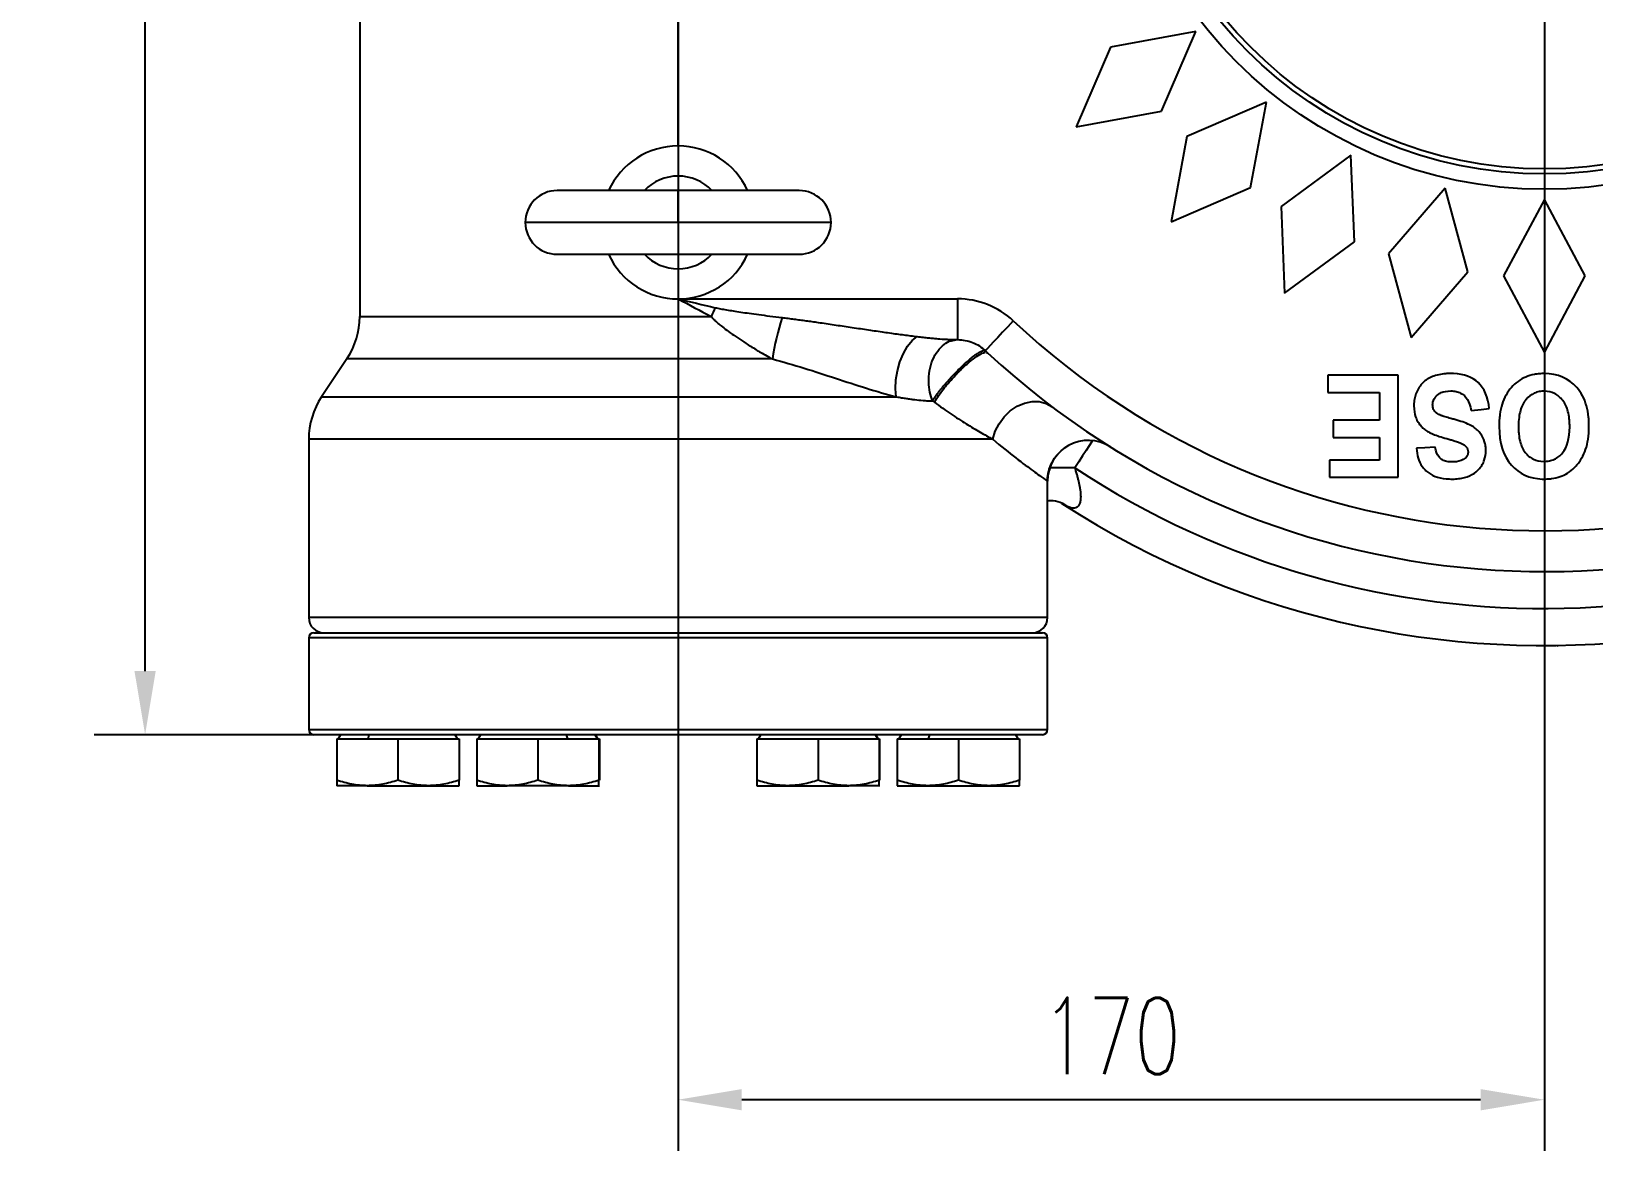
# Model space of a CAD drawing. Header units: millimetres. Extents: x 2055 to 5101, y 917 to 3070.
# Drawn here: x 4060.2 to 4366.9, y 1904.5 to 2124.1 of the extents above; entities that cross this region are included whole.
import ezdxf

# ---------------------------------------------------------------- set-up
doc = ezdxf.new("R2010")
doc.units = ezdxf.units.MM
doc.linetypes.add('CENTER2', pattern=[28.575, 19.05, -3.175, 3.175, -3.175])
doc.linetypes.add('点画线', pattern=[18, 12, -2, 2, -2])
doc.layers.add('中心线层', color=1, linetype='点画线', lineweight=18)
doc.styles.get("Standard").update_dxf_attribs({"font": 'arial.ttf'})
doc.styles.add('TH_GBDIM', font='simplex.shx', dxfattribs={"width": 0.707, "bigfont": 'hzfs.shx'})
doc.dimstyles.new('ISO-25$0', dxfattribs={"dimtxt": 2.5, "dimasz": 2.5, "dimexe": 1.25, "dimexo": 0.625, "dimtad": 1, "dimtxsty": 'Standard', "dimcen": 2.5, "dimdle": 5, "dimadec": 0, "dimazin": 0, "dimtfac": 1, "dimtmove": 0, "dimatfit": 3, "dimfxl": 0, "dimarcsym": 0})

# ---------------------------------------------------------------- blocks, each defined once
blk = doc.blocks.new('*U51')
at = {"layer": '中心线层', "color": 0, "linetype": 'CENTER2', "transparency": 16777216}
blk.add_line((-178.5, 0), (-35, 0), dxfattribs=at)
blk = doc.blocks.new('*U52')
at = {"layer": '中心线层', "color": 0, "linetype": 'CENTER2', "transparency": 16777216}
blk.add_line((0, 497.5), (0, -12.5), dxfattribs=at)
blk = doc.blocks.new('*D75')
at = {"color": 1, "linetype": 'Continuous', "transparency": 16777216}
for p, q in [((4187.19, 2176.09), (4187.18, 1904.48)), ((4357.2, 2176.08), (4357.19, 1904.48)), ((4344.69, 1914.48), (4199.68, 1914.48))]:
    blk.add_line(p, q, dxfattribs=at)
at = {"color": 1, "linetype": 'ByBlock', "transparency": 16777216}
for points in [[(4199.68, 1916.57), (4199.68, 1912.4), (4187.18, 1914.48)], [(4344.69, 1916.56), (4344.69, 1912.39), (4357.19, 1914.48)]]:
    blk.add_solid(points, dxfattribs=at)
at = {"layer": 'Defpoints', "color": 0, "linetype": 'ByBlock', "transparency": 16777216}
for p in [(4187.19, 2178.59), (4357.2, 2178.58), (4187.18, 1914.48)]:
    blk.add_point(p, dxfattribs=at)
at = {"color": 1, "linetype": 'ByBlock', "lineweight": 5, "transparency": 16777216, "insert": (4272.18, 1926.98), "char_height": 15, "attachment_point": 5, "rotation": 359.9976, "style": 'TH_GBDIM'}
blk.add_mtext('170', dxfattribs=at)
blk = doc.blocks.new('*D64')
at = {"color": 1, "linetype": 'Continuous', "transparency": 16777216}
for p, q in [((4184.7, 2421.08), (4072.59, 2421.08)), ((4082.59, 1998.58), (4082.59, 2408.58)), ((4184.68, 1986.08), (4072.59, 1986.08))]:
    blk.add_line(p, q, dxfattribs=at)
at = {"color": 1, "linetype": 'ByBlock', "transparency": 16777216}
for points in [[(4080.5, 2408.58), (4084.67, 2408.58), (4082.59, 2421.08)], [(4080.5, 1998.58), (4084.67, 1998.58), (4082.59, 1986.08)]]:
    blk.add_solid(points, dxfattribs=at)
at = {"layer": 'Defpoints', "color": 0, "linetype": 'ByBlock', "transparency": 16777216}
for p in [(4082.59, 2421.08), (4187.2, 2421.08), (4187.18, 1986.08)]:
    blk.add_point(p, dxfattribs=at)
at = {"color": 1, "linetype": 'ByBlock', "lineweight": 5, "transparency": 16777216, "insert": (4070.09, 2203.58), "char_height": 15, "attachment_point": 5, "rotation": 90, "style": 'TH_GBDIM'}
blk.add_mtext('435', dxfattribs=at)

msp = doc.modelspace()

# ---------------------------------------------------------------- linework, layer by layer
at = {"color": 7, "linetype": 'Continuous', "lineweight": 25}
for p, q in [((4124.697, 2289.041), (4124.697, 2068.124)), ((4288.787, 2124.027), (4272.072, 2120.929)), ((4282.048, 2108.42), (4288.787, 2124.027)), ((4272.072, 2120.929), (4265.332, 2105.322)), ((4302.642, 2110.172), (4287.035, 2103.433)), ((4299.544, 2093.457), (4302.642, 2110.172)), ((4265.332, 2105.322), (4282.048, 2108.42)), ((4287.035, 2103.433), (4283.937, 2086.717)), ((4319.232, 2099.748), (4305.516, 2089.704)), ((4319.932, 2082.762), (4319.232, 2099.748)), ((4187.197, 2092.828), (4163.447, 2092.828)), ((4210.947, 2092.828), (4187.197, 2092.828)), ((4283.937, 2086.717), (4299.544, 2093.457)), ((4337.727, 2093.276), (4326.589, 2080.433)), ((4342.188, 2076.872), (4337.727, 2093.276)), ((4305.516, 2089.704), (4306.216, 2072.719)), ((4357.197, 2091.083), (4349.197, 2076.083)), ((4365.197, 2076.083), (4357.197, 2091.083)), ((4306.216, 2072.719), (4319.932, 2082.762)), ((4163.447, 2080.328), (4187.197, 2080.328)), ((4187.197, 2080.328), (4210.947, 2080.328)), ((4326.589, 2080.433), (4331.051, 2064.028)), ((4331.051, 2064.028), (4342.188, 2076.872)), ((4349.197, 2076.083), (4357.197, 2061.083)), ((4357.197, 2061.083), (4365.197, 2076.083)), ((4242.031, 2071.583), (4242.031, 2063.583)), ((4240.826, 2063.38), (4241.182, 2063.601)), ((4240.842, 2063.38), (4242.031, 2063.583)), ((4247.715, 2061.059), (4247.936, 2061.018)), ((4122.178, 2059.804), (4117.217, 2052.361)), ((4328.521, 2056.583), (4314.697, 2056.583)), ((4314.697, 2056.583), (4314.697, 2053.211)), ((4328.521, 2036.583), (4328.521, 2056.583)), ((4314.697, 2053.211), (4324.847, 2053.211)), ((4324.847, 2053.211), (4324.847, 2047.767)), ((4315.725, 2047.767), (4315.725, 2044.4)), ((4324.847, 2047.767), (4315.725, 2047.767)), ((4114.697, 2044.041), (4114.697, 2009.083)), ((4315.725, 2044.4), (4324.847, 2044.4)), ((4324.847, 2044.4), (4324.847, 2039.964)), ((4315.041, 2039.964), (4315.041, 2036.583)), ((4324.847, 2039.964), (4315.041, 2039.964)), ((4315.041, 2036.583), (4328.521, 2036.583)), ((4259.697, 2009.083), (4259.697, 2035.817)), ((4115.697, 2006.083), (4125.276, 2006.083)), ((4125.276, 2006.083), (4258.697, 2006.083)), ((4114.697, 2005.083), (4114.697, 1987.083)), ((4259.697, 1987.083), (4259.697, 2005.083)), ((4359.716, 2003.601), (4359.926, 2003.544)), ((4359.926, 2003.544), (4359.987, 2003.605)), ((4125.276, 1986.083), (4115.697, 1986.083)), ((4120.197, 1985.283), (4120.197, 1977.154)), ((4120.197, 1985.283), (4132.197, 1985.283)), ((4120.952, 1986.083), (4120.49, 1985.283)), ((4258.697, 1986.083), (4125.276, 1986.083)), ((4126.344, 1985.283), (4126.575, 1986.083)), ((4132.197, 1985.283), (4132.197, 1977.154)), ((4132.197, 1985.283), (4144.197, 1985.283)), ((4143.904, 1985.283), (4143.442, 1986.083)), ((4144.197, 1985.283), (4144.197, 1977.154)), ((4147.664, 1985.283), (4147.664, 1977.154)), ((4147.664, 1985.283), (4159.664, 1985.283)), ((4148.419, 1986.083), (4147.957, 1985.283)), ((4159.664, 1985.283), (4159.664, 1977.154)), ((4159.664, 1985.283), (4171.664, 1985.283)), ((4165.517, 1985.283), (4165.286, 1986.083)), ((4171.371, 1985.283), (4170.909, 1986.083)), ((4171.438, 1985.283), (4170.976, 1986.083)), ((4171.664, 1985.283), (4171.731, 1985.283)), ((4171.664, 1985.283), (4171.664, 1977.154)), ((4171.731, 1985.283), (4171.731, 1977.154)), ((4202.664, 1985.283), (4202.664, 1977.154)), ((4202.664, 1985.283), (4214.664, 1985.283)), ((4202.957, 1985.283), (4203.419, 1986.083)), ((4214.664, 1985.283), (4214.664, 1977.154)), ((4214.664, 1985.283), (4226.664, 1985.283)), ((4226.371, 1985.283), (4225.909, 1986.083)), ((4226.438, 1985.283), (4225.976, 1986.083)), ((4226.664, 1985.283), (4226.731, 1985.283)), ((4226.664, 1985.283), (4226.664, 1977.154)), ((4226.731, 1985.283), (4226.731, 1977.154)), ((4230.197, 1985.283), (4230.197, 1977.154)), ((4230.197, 1985.283), (4242.197, 1985.283)), ((4230.952, 1986.083), (4230.49, 1985.283)), ((4236.344, 1985.283), (4236.575, 1986.083)), ((4242.197, 1985.283), (4242.197, 1977.154)), ((4242.197, 1985.283), (4254.197, 1985.283)), ((4253.904, 1985.283), (4253.442, 1986.083)), ((4254.197, 1985.283), (4254.197, 1977.154)), ((4126.197, 1976.083), (4120.197, 1976.083)), ((4126.197, 1976.083), (4138.197, 1976.083)), ((4138.197, 1976.083), (4144.197, 1976.083)), ((4147.664, 1976.083), (4153.664, 1976.083)), ((4165.664, 1976.083), (4153.664, 1976.083)), ((4165.664, 1976.083), (4171.664, 1976.083)), ((4171.664, 1976.083), (4171.731, 1976.083)), ((4202.664, 1976.083), (4208.664, 1976.083)), ((4208.664, 1976.083), (4220.664, 1976.083)), ((4226.664, 1976.083), (4220.664, 1976.083)), ((4226.664, 1976.083), (4226.731, 1976.083)), ((4230.197, 1976.083), (4236.197, 1976.083)), ((4236.197, 1976.083), (4248.197, 1976.083)), ((4248.197, 1976.083), (4254.197, 1976.083))]:
    msp.add_line(p, q, dxfattribs=at)
at = {"color": 8, "linetype": 'Continuous', "lineweight": 25}
for p, q in [((4187.197, 2101.578), (4187.197, 2166.728)), ((4187.197, 2086.578), (4187.197, 2092.828)), ((4187.197, 2086.578), (4157.197, 2086.578)), ((4187.197, 2086.578), (4187.197, 2080.328)), ((4217.197, 2086.578), (4187.197, 2086.578)), ((4187.555, 2071.583), (4242.031, 2071.583)), ((4124.697, 2068.124), (4193.663, 2068.124)), ((4205.687, 2059.804), (4122.178, 2059.804)), ((4117.217, 2052.361), (4230.013, 2052.361)), ((4248.941, 2044.041), (4114.697, 2044.041)), ((4259.697, 2009.083), (4114.697, 2009.083)), ((4124.41, 2005.083), (4114.697, 2005.083)), ((4259.697, 2005.083), (4124.41, 2005.083)), ((4114.697, 1987.083), (4124.41, 1987.083)), ((4124.41, 1987.083), (4259.697, 1987.083))]:
    msp.add_line(p, q, dxfattribs=at)
at = {"color": 7, "linetype": 'Continuous', "lineweight": 25, "flags": 128}
for points in [[(4252.967, 2067.262), (4251.905, 2066.128), (4250.884, 2065.037), (4249.942, 2064.031), (4249.115, 2063.148), (4248.435, 2062.421), (4247.927, 2061.879), (4247.611, 2061.542), (4247.499, 2061.422)], [(4230.013, 2052.361), (4229.87, 2053.946), (4229.947, 2055.679), (4230.241, 2057.472), (4230.736, 2059.229), (4231.407, 2060.858), (4232.218, 2062.276), (4233.127, 2063.406), (4234.086, 2064.191)], [(4248.941, 2044.041), (4249.414, 2045.598), (4250.169, 2047.087), (4251.171, 2048.441), (4252.376, 2049.599), (4253.731, 2050.511), (4255.176, 2051.137), (4256.646, 2051.448), (4258.076, 2051.43), (4259.404, 2051.086), (4260.57, 2050.429)], [(4342.814, 2049.691), (4344.813, 2049.906), (4346.385, 2050.074)], [(4335.793, 2042.477), (4333.738, 2042.376), (4332.124, 2042.298)]]:
    msp.add_lwpolyline(points, dxfattribs=at)
at = {"color": 8, "linetype": 'Continuous', "lineweight": 25, "flags": 128}
msp.add_lwpolyline([(4268.542, 2043.772), (4268.351, 2043.483), (4267.863, 2042.741), (4267.265, 2041.831), (4266.576, 2040.784), (4265.821, 2039.635), (4265.025, 2038.424)], dxfattribs=at)
at = {"color": 7, "linetype": 'Continuous', "lineweight": 25}
for radius in [85.5, 82.5, 81.5]:
    msp.add_circle((4357.197, 2178.583), radius, dxfattribs=at)
for centre, radius, start, end in [((4187.197, 2086.578), 15, 24.62432, 155.37568), ((4187.197, 2086.578), 9.1, 43.37837, 136.62163), ((4163.447, 2086.578), 6.25, 90, 180), ((4210.947, 2086.578), 6.25, 0, 90), ((4163.447, 2086.578), 6.25, 180, 270), ((4210.947, 2086.578), 6.25, 270, 0), ((4187.197, 2086.578), 15, 204.62432, 335.37568), ((4187.197, 2086.578), 9.1, 223.37837, 316.62163), ((4242.031, 2055.583), 16, 46.88391, 90), ((4109.697, 2068.124), 15, 326.30993, 0), ((4270.052, 2032.627), 84.234, 153.77231, 155.07629), ((4264.311, 2050.393), 59.375, 162.8387, 170.88002), ((4357.197, 2178.583), 152.5, 226.88391, 305.98893), ((4357.197, 2178.583), 175, 237.2369, 319.34054), ((4357.197, 2178.583), 160.5, 227.09662, 305.98893), ((4129.697, 2044.041), 15, 146.30993, 180), ((4267.697, 2035.817), 8, 57.91632, 180), ((4357.197, 2178.583), 167.75, 236.66976, 305.98893), ((4117.697, 2009.083), 3, 180, 270), ((4256.697, 2009.083), 3, 270, 0), ((4115.697, 2005.083), 1, 90, 180), ((4258.697, 2005.083), 1, 0, 90), ((4115.697, 1987.083), 1, 180, 270), ((4258.697, 1987.083), 1, 270, 0)]:
    msp.add_arc(centre, radius, start, end, dxfattribs=at)
at = {"color": 8, "linetype": 'Continuous', "lineweight": 25}
msp.add_arc((4262.541, 1954.445), 84.016, 88.30559, 91.64488, dxfattribs=at)
at = {"color": 7, "linetype": 'Continuous', "lineweight": 25}
for points in [[(4187.197, 2071.583), (4189.613, 2071.007), (4192.044, 2070.428), (4194.49, 2069.853)], [(4187.197, 2071.583), (4189.339, 2070.432), (4191.494, 2069.273), (4193.663, 2068.124)], [(4346.385, 2050.074), (4346.143, 2052.315), (4345.408, 2054.014), (4344.176, 2055.186)], [(4237.129, 2051.568), (4237.25, 2051.476), (4237.372, 2051.385), (4237.494, 2051.294)]]:
    msp.add_open_spline(points, degree=3, dxfattribs=at)
for points, knots in [([(4193.663, 2068.124), (4193.741, 2068.039), (4193.893, 2067.871), (4194.126, 2067.632), (4194.355, 2067.408), (4194.661, 2067.122), (4195.077, 2066.757), (4195.787, 2066.168), (4196.81, 2065.38), (4198.163, 2064.411), (4199.725, 2063.358), (4201.188, 2062.424), (4202.441, 2061.659), (4203.502, 2061.032), (4204.558, 2060.424), (4205.322, 2060.004), (4205.687, 2059.804)], [0, 0, 0, 0, 0.0236935, 0.0464219, 0.0682371, 0.0892166, 0.132124, 0.1814253, 0.2776547, 0.3959343, 0.521421, 0.6625159, 0.7505904, 0.8215824, 0.9146034, 1, 1, 1, 1]), ([(4194.49, 2069.853), (4194.822, 2069.775), (4195.169, 2069.705), (4195.706, 2069.603), (4195.889, 2069.569), (4196.273, 2069.501), (4196.473, 2069.467), (4197.506, 2069.292), (4198.434, 2069.148), (4200.538, 2068.838), (4201.714, 2068.673), (4204.398, 2068.312), (4205.904, 2068.117), (4207.58, 2067.912)], [0, 0, 0, 0, 0.125, 0.125, 0.1875, 0.1875, 0.25, 0.25, 0.5, 0.5, 0.75, 0.75, 1, 1, 1, 1]), ([(4207.58, 2067.912), (4207.97, 2067.864), (4208.75, 2067.767), (4209.923, 2067.616), (4211.099, 2067.461), (4212.28, 2067.301), (4213.464, 2067.136), (4215.317, 2066.874), (4217.824, 2066.509), (4220.994, 2066.036), (4224.121, 2065.568), (4226.688, 2065.188), (4228.668, 2064.904), (4230.093, 2064.705), (4231.469, 2064.519), (4232.796, 2064.347), (4233.661, 2064.242), (4234.086, 2064.191)], [0, 0, 0, 0, 0.0435117, 0.0872091, 0.1310937, 0.1751671, 0.2194308, 0.2638864, 0.3831091, 0.5012921, 0.6214442, 0.7369071, 0.7929804, 0.8473192, 0.8999304, 0.9508213, 1, 1, 1, 1]), ([(4234.086, 2064.191), (4234.498, 2064.142), (4234.889, 2064.097), (4235.626, 2064.015), (4235.974, 2063.978), (4236.636, 2063.91), (4236.95, 2063.879), (4237.556, 2063.822), (4237.848, 2063.796), (4238.728, 2063.724), (4239.327, 2063.68), (4240.29, 2063.629), (4240.621, 2063.614), (4241.308, 2063.592), (4241.664, 2063.584), (4242.031, 2063.583)], [0, 0, 0, 0, 0.125, 0.125, 0.25, 0.25, 0.375, 0.375, 0.5, 0.5, 0.75, 0.75, 0.875, 0.875, 1, 1, 1, 1]), ([(4237.129, 2051.568), (4237.161, 2051.621), (4237.225, 2051.726), (4237.33, 2051.891), (4237.442, 2052.062), (4237.561, 2052.239), (4237.687, 2052.422), (4237.82, 2052.612), (4237.96, 2052.807), (4238.108, 2053.008), (4238.263, 2053.215), (4238.425, 2053.428), (4238.594, 2053.646), (4238.77, 2053.869), (4238.953, 2054.098), (4239.143, 2054.331), (4239.34, 2054.569), (4239.717, 2055.016), (4240.319, 2055.705), (4241.124, 2056.581), (4241.995, 2057.478), (4242.939, 2058.403), (4243.805, 2059.197), (4244.613, 2059.882), (4245.277, 2060.41), (4245.945, 2060.883), (4246.501, 2061.221), (4246.871, 2061.39), (4247.094, 2061.46), (4247.227, 2061.486), (4247.338, 2061.488), (4247.431, 2061.469), (4247.476, 2061.438), (4247.499, 2061.422)], [0, 0, 0, 0, 0.0146048, 0.0293183, 0.044147, 0.0590972, 0.0741751, 0.0893865, 0.1047373, 0.1202327, 0.1358778, 0.1516775, 0.1676362, 0.1837581, 0.2000468, 0.216506, 0.2331385, 0.249947, 0.3096015, 0.375023, 0.4303693, 0.50006, 0.5810406, 0.6250745, 0.6916646, 0.7501354, 0.8149597, 0.8751212, 0.9004503, 0.9255862, 0.9505446, 0.9753428, 1, 1, 1, 1]), ([(4242.031, 2063.583), (4243.035, 2063.583), (4244.038, 2063.392), (4245.904, 2062.654), (4246.767, 2062.108), (4247.499, 2061.422)], [0, 0, 0, 0, 0.5, 0.5, 1, 1, 1, 1]), ([(4247.499, 2061.422), (4247.6, 2061.328), (4247.745, 2061.193), (4247.89, 2061.057), (4247.935, 2061.016)], [0, 0, 0, 0, 0.6942537, 1, 1, 1, 1]), ([(4205.687, 2059.804), (4209.872, 2058.68), (4214.011, 2057.339), (4220.121, 2055.348), (4222.141, 2054.688), (4226.128, 2053.442), (4228.097, 2052.855), (4230.013, 2052.361)], [0, 0, 0, 0, 0.5, 0.5, 0.75, 0.75, 1, 1, 1, 1]), ([(4344.176, 2055.186), (4343.037, 2056.264), (4341.347, 2056.88), (4339.137, 2056.934), (4338.873, 2056.936), (4338.74, 2056.935), (4338.349, 2056.928), (4337.588, 2056.894), (4336.43, 2056.732), (4335.623, 2056.493), (4334.875, 2056.198), (4334.531, 2056.023), (4333.578, 2055.409), (4333.053, 2054.882), (4332.531, 2054.082), (4332.433, 2053.914), (4332.254, 2053.575), (4332.01, 2053.061), (4331.725, 2052.174), (4331.627, 2051.432), (4331.602, 2050.864), (4331.602, 2050.671), (4331.612, 2050.297), (4331.667, 2049.385), (4331.86, 2048.591), (4332.225, 2047.747), (4332.37, 2047.485), (4332.693, 2046.994), (4333.051, 2046.536), (4333.583, 2046.047), (4333.94, 2045.791), (4334.187, 2045.629), (4334.312, 2045.554), (4334.988, 2045.18), (4336.053, 2044.736), (4337.502, 2044.31), (4338.159, 2044.135), (4338.295, 2044.1), (4338.56, 2044.03), (4338.946, 2043.926), (4340.238, 2043.547), (4341.033, 2043.21), (4341.527, 2042.883), (4341.61, 2042.819), (4341.749, 2042.689), (4341.937, 2042.488), (4342.15, 2042.116), (4342.213, 2041.78), (4342.22, 2041.513), (4342.217, 2041.424), (4342.198, 2041.254), (4342.122, 2040.847), (4341.902, 2040.519), (4341.633, 2040.307)], [0, 0, 0, 0, 0.125, 0.1328125, 0.1328125, 0.140625, 0.140625, 0.15625, 0.1875, 0.21875, 0.21875, 0.25, 0.25, 0.3125, 0.3125, 0.328125, 0.328125, 0.34375, 0.375, 0.40625, 0.40625, 0.421875, 0.421875, 0.4375, 0.5, 0.5, 0.53125, 0.53125, 0.5625, 0.59375, 0.609375, 0.609375, 0.625, 0.625, 0.6875, 0.71875, 0.71875, 0.7265625, 0.7265625, 0.734375, 0.75, 0.8125, 0.8125, 0.828125, 0.828125, 0.84375, 0.875, 0.90625, 0.90625, 0.921875, 0.921875, 0.9375, 1, 1, 1, 1]), ([(4363.556, 2054.203), (4361.974, 2056), (4359.848, 2056.91), (4356.838, 2056.927), (4356.508, 2056.914), (4355.869, 2056.86), (4354.936, 2056.736), (4352.939, 2056.143), (4351.531, 2055.116), (4349.92, 2053.288), (4349.316, 2052.194), (4348.715, 2050.288), (4348.49, 2049.268), (4348.379, 2048.148), (4348.33, 2047.379), (4348.318, 2046.982), (4348.324, 2043.334), (4349.129, 2040.808), (4350.732, 2038.982)], [0, 0, 0, 0, 0.25, 0.25, 0.28125, 0.28125, 0.3125, 0.375, 0.5, 0.5, 0.625, 0.625, 0.6875, 0.71875, 0.71875, 0.75, 0.75, 1, 1, 1, 1]), ([(4230.013, 2052.361), (4230.379, 2052.298), (4230.726, 2052.239), (4231.382, 2052.132), (4231.692, 2052.083), (4232.281, 2051.995), (4232.561, 2051.955), (4233.102, 2051.881), (4233.363, 2051.847), (4234.15, 2051.752), (4234.686, 2051.696), (4235.553, 2051.628), (4235.851, 2051.609), (4236.472, 2051.58), (4236.795, 2051.57), (4237.129, 2051.568)], [0, 0, 0, 0, 0.125, 0.125, 0.25, 0.25, 0.375, 0.375, 0.5, 0.5, 0.75, 0.75, 0.875, 0.875, 1, 1, 1, 1]), ([(4332.124, 2042.298), (4332.17, 2040.891), (4332.627, 2039.404), (4333.584, 2038.253), (4334.008, 2037.82), (4334.239, 2037.619), (4334.997, 2037.08), (4336.173, 2036.523), (4337.68, 2036.289), (4338.725, 2036.243), (4338.941, 2036.239), (4339.376, 2036.241), (4340.014, 2036.261), (4340.607, 2036.333), (4341.734, 2036.544), (4342.406, 2036.779), (4343.575, 2037.419), (4344.196, 2037.921), (4344.673, 2038.553), (4344.852, 2038.816), (4344.936, 2038.954), (4345.169, 2039.372), (4345.559, 2040.227), (4345.719, 2041.137), (4345.727, 2042.085), (4345.707, 2042.396), (4345.622, 2042.993), (4345.429, 2043.861), (4344.901, 2044.903), (4344.302, 2045.598), (4343.857, 2046.041), (4343.592, 2046.253), (4342.645, 2046.86), (4341.619, 2047.318), (4340.298, 2047.716), (4339.884, 2047.831), (4339.744, 2047.869), (4339.479, 2047.943), (4338.837, 2048.121), (4337.888, 2048.392), (4337.27, 2048.589), (4337.042, 2048.672), (4336.96, 2048.703), (4336.922, 2048.718), (4336.809, 2048.765), (4336.445, 2048.923), (4336.036, 2049.166), (4335.791, 2049.399), (4335.65, 2049.561), (4335.592, 2049.644), (4335.435, 2049.909), (4335.323, 2050.2), (4335.281, 2050.528), (4335.269, 2050.756), (4335.271, 2050.874), (4335.319, 2051.443), (4335.52, 2051.964), (4335.906, 2052.427), (4336.075, 2052.608), (4336.167, 2052.697), (4336.464, 2052.946), (4337.146, 2053.36), (4338.087, 2053.527), (4339.203, 2053.529), (4339.551, 2053.494), (4340.194, 2053.356), (4340.491, 2053.252), (4341.303, 2052.839), (4341.744, 2052.435), (4342.426, 2051.299), (4342.668, 2050.572), (4342.814, 2049.691)], [0, 0, 0, 0, 0.0625, 0.078125, 0.078125, 0.09375, 0.09375, 0.125, 0.15625, 0.15625, 0.1640625, 0.1640625, 0.171875, 0.1875, 0.1875, 0.21875, 0.21875, 0.25, 0.2578125, 0.2578125, 0.265625, 0.265625, 0.28125, 0.3125, 0.3125, 0.328125, 0.328125, 0.34375, 0.375, 0.390625, 0.390625, 0.40625, 0.40625, 0.4375, 0.4453125, 0.4453125, 0.4492188, 0.4492188, 0.453125, 0.46875, 0.484375, 0.4882813, 0.4882813, 0.4921875, 0.4921875, 0.5, 0.53125, 0.546875, 0.546875, 0.5625, 0.5625, 0.59375, 0.609375, 0.609375, 0.625, 0.625, 0.6875, 0.703125, 0.703125, 0.71875, 0.71875, 0.75, 0.8125, 0.8125, 0.84375, 0.84375, 0.875, 0.875, 0.9375, 0.9375, 1, 1, 1, 1]), ([(4350.732, 2038.982), (4352.259, 2037.243), (4354.275, 2036.33), (4357.089, 2036.236), (4357.411, 2036.238), (4358.029, 2036.268), (4358.932, 2036.351), (4359.763, 2036.544), (4360.809, 2036.896), (4361.298, 2037.112), (4362.235, 2037.696), (4362.681, 2038.059), (4363.317, 2038.706), (4363.525, 2038.941), (4363.914, 2039.424), (4364.096, 2039.674), (4364.603, 2040.452), (4364.89, 2041.005), (4365.594, 2042.773), (4365.898, 2044.366), (4365.947, 2046.264), (4365.951, 2046.693), (4365.95, 2046.911), (4365.936, 2047.551), (4365.862, 2048.792), (4365.378, 2051.418), (4364.427, 2053.211), (4363.556, 2054.203)], [0, 0, 0, 0, 0.25, 0.25, 0.28125, 0.28125, 0.3125, 0.375, 0.375, 0.4375, 0.4375, 0.5, 0.5, 0.53125, 0.53125, 0.5625, 0.5625, 0.625, 0.625, 0.75, 0.765625, 0.765625, 0.78125, 0.78125, 0.8125, 0.875, 1, 1, 1, 1]), ([(4360.78, 2041.407), (4360.314, 2040.832), (4359.772, 2040.401), (4359.155, 2040.116), (4358.847, 2039.973), (4358.52, 2039.866), (4358.175, 2039.796), (4357.83, 2039.725), (4357.464, 2039.691), (4357.085, 2039.693), (4356.325, 2039.698), (4355.642, 2039.845), (4355.034, 2040.136), (4354.73, 2040.282), (4354.445, 2040.463), (4354.178, 2040.681), (4353.912, 2040.898), (4353.664, 2041.151), (4353.437, 2041.441), (4352.983, 2042.021), (4352.645, 2042.75), (4352.425, 2043.628), (4352.315, 2044.067), (4352.234, 2044.544), (4352.182, 2045.058), (4352.156, 2045.315), (4352.137, 2045.581), (4352.126, 2045.857), (4352.12, 2045.995), (4352.117, 2046.135), (4352.115, 2046.278), (4352.113, 2046.42), (4352.112, 2046.567), (4352.114, 2046.71), (4352.127, 2047.854), (4352.258, 2048.852), (4352.505, 2049.705), (4352.629, 2050.132), (4352.781, 2050.522), (4352.963, 2050.875), (4353.145, 2051.229), (4353.358, 2051.546), (4353.595, 2051.827), (4354.07, 2052.389), (4354.608, 2052.806), (4355.212, 2053.08), (4355.514, 2053.217), (4355.832, 2053.318), (4356.167, 2053.383), (4356.334, 2053.415), (4356.505, 2053.439), (4356.681, 2053.454), (4356.856, 2053.468), (4357.038, 2053.474), (4357.218, 2053.471), (4357.941, 2053.458), (4358.599, 2053.301), (4359.195, 2052.998), (4359.492, 2052.847), (4359.774, 2052.66), (4360.04, 2052.436), (4360.306, 2052.213), (4360.558, 2051.952), (4360.791, 2051.656), (4361.257, 2051.064), (4361.604, 2050.335), (4361.833, 2049.469), (4361.948, 2049.036), (4362.033, 2048.568), (4362.088, 2048.066), (4362.116, 2047.815), (4362.136, 2047.556), (4362.149, 2047.288), (4362.155, 2047.153), (4362.16, 2047.017), (4362.162, 2046.879), (4362.165, 2046.74), (4362.166, 2046.598), (4362.165, 2046.458), (4362.15, 2044.212), (4361.69, 2042.53), (4360.78, 2041.407)], [0, 0, 0, 0, 1, 1, 1, 2, 2, 2, 3, 3, 3, 4, 4, 4, 5, 5, 5, 6, 6, 6, 7, 7, 7, 8, 8, 8, 9, 9, 9, 10, 10, 10, 11, 11, 11, 12, 12, 12, 13, 13, 13, 14, 14, 14, 15, 15, 15, 16, 16, 16, 17, 17, 17, 18, 18, 18, 19, 19, 19, 20, 20, 20, 21, 21, 21, 22, 22, 22, 23, 23, 23, 24, 24, 24, 25, 25, 25, 26, 26, 26, 27, 27, 27, 27]), ([(4237.494, 2051.294), (4238.578, 2050.488), (4239.659, 2049.729), (4241.742, 2048.327), (4242.748, 2047.682), (4244.672, 2046.488), (4245.59, 2045.94), (4247.334, 2044.929), (4248.161, 2044.467), (4248.941, 2044.041)], [0, 0, 0, 0, 0.25, 0.25, 0.5, 0.5, 0.75, 0.75, 1, 1, 1, 1]), ([(4248.941, 2044.041), (4250.604, 2042.648), (4252.124, 2041.436), (4254.789, 2039.371), (4255.935, 2038.517), (4257.792, 2037.16), (4258.504, 2036.655), (4259.456, 2035.984), (4259.697, 2035.817), (4259.697, 2035.817)], [0, 0, 0, 0, 0.25, 0.25, 0.5, 0.5, 0.75, 0.75, 1, 1, 1, 1]), ([(4341.633, 2040.307), (4341.192, 2039.954), (4340.481, 2039.674), (4339.576, 2039.598), (4339.199, 2039.583), (4338.999, 2039.584), (4338.443, 2039.611), (4337.775, 2039.712), (4337.255, 2039.942), (4336.922, 2040.163), (4336.821, 2040.244), (4336.632, 2040.426), (4336.192, 2040.932), (4335.913, 2041.697), (4335.793, 2042.477)], [0, 0, 0, 0, 0.25, 0.3125, 0.3125, 0.375, 0.375, 0.5, 0.625, 0.625, 0.6875, 0.6875, 0.75, 1, 1, 1, 1]), ([(4259.654, 2035.764), (4259.686, 2036.296), (4259.754, 2037.407), (4260.321, 2039.102), (4261.286, 2040.777), (4262.269, 2041.666), (4262.771, 2042.121)], [0, 0, 0, 0, 0.22322153, 0.46634888, 0.726934, 1, 1, 1, 1]), ([(4265.025, 2038.424), (4265.067, 2038.293), (4265.15, 2038.034), (4265.268, 2037.649), (4265.379, 2037.273), (4265.482, 2036.906), (4265.579, 2036.549), (4265.668, 2036.201), (4265.751, 2035.863), (4265.826, 2035.535), (4265.895, 2035.216), (4265.956, 2034.908), (4266.01, 2034.61), (4266.058, 2034.323), (4266.14, 2033.76), (4266.212, 2032.972), (4266.179, 2032.056), (4266.011, 2031.347), (4265.708, 2030.852), (4265.279, 2030.568), (4264.832, 2030.506), (4264.428, 2030.549), (4264.097, 2030.628), (4263.737, 2030.754), (4263.348, 2030.928), (4262.93, 2031.149), (4262.642, 2031.33), (4262.493, 2031.422)], [0, 0, 0, 0, 0.02852138, 0.05636292, 0.08352849, 0.11002251, 0.13585004, 0.16101683, 0.18552937, 0.209395, 0.232622, 0.25521964, 0.27719834, 0.29856973, 0.31934681, 0.40393854, 0.48030925, 0.55073109, 0.61604953, 0.68244915, 0.75292073, 0.78856386, 0.82618474, 0.86598366, 0.9081292, 0.95276226, 1, 1, 1, 1]), ([(4259.697, 2031.967), (4259.908, 2031.997), (4260.747, 2032.114), (4262.293, 2031.765), (4263.285, 2031.072), (4263.797, 2030.714)], [0, 0, 0, 0, 0.13998877, 0.5561595, 1, 1, 1, 1]), ([(4126.197, 1976.083), (4125.177, 1976.138), (4123.143, 1976.249), (4121.177, 1976.853), (4120.197, 1977.154)], [0, 0, 0, 0, 0.502093, 1, 1, 1, 1]), ([(4120.197, 1977.154), (4120.197, 1976.852), (4120.197, 1976.248), (4120.197, 1976.138), (4120.197, 1976.083)], [0, 0, 0, 0, 0.50038321, 1, 1, 1, 1]), ([(4132.197, 1977.154), (4131.211, 1976.851), (4129.244, 1976.247), (4127.211, 1976.137), (4126.197, 1976.083)], [0, 0, 0, 0, 0.5016237, 1, 1, 1, 1]), ([(4138.197, 1976.083), (4137.18, 1976.138), (4135.147, 1976.248), (4133.18, 1976.852), (4132.197, 1977.154)], [0, 0, 0, 0, 0.5002523, 1, 1, 1, 1]), ([(4144.197, 1977.154), (4143.213, 1976.852), (4141.246, 1976.248), (4139.213, 1976.138), (4138.197, 1976.083)], [0, 0, 0, 0, 0.5003831, 1, 1, 1, 1]), ([(4144.197, 1976.083), (4144.197, 1976.138), (4144.197, 1976.248), (4144.197, 1976.852), (4144.197, 1977.154)], [0, 0, 0, 0, 0.5002516, 1, 1, 1, 1]), ([(4153.664, 1976.083), (4152.647, 1976.138), (4150.614, 1976.248), (4148.647, 1976.852), (4147.664, 1977.154)], [0, 0, 0, 0, 0.5002505, 1, 1, 1, 1]), ([(4147.664, 1977.154), (4147.664, 1976.852), (4147.664, 1976.248), (4147.664, 1976.138), (4147.664, 1976.083)], [0, 0, 0, 0, 0.5003831, 1, 1, 1, 1]), ([(4159.664, 1977.154), (4158.68, 1976.852), (4156.713, 1976.248), (4154.68, 1976.138), (4153.664, 1976.083)], [0, 0, 0, 0, 0.5003824, 1, 1, 1, 1]), ([(4165.664, 1976.083), (4164.643, 1976.138), (4162.61, 1976.249), (4160.643, 1976.853), (4159.664, 1977.154)], [0, 0, 0, 0, 0.5020929, 1, 1, 1, 1]), ([(4171.664, 1977.154), (4170.677, 1976.851), (4168.71, 1976.247), (4166.677, 1976.137), (4165.664, 1976.083)], [0, 0, 0, 0, 0.5016245, 1, 1, 1, 1]), ([(4171.664, 1976.083), (4171.664, 1976.138), (4171.664, 1976.248), (4171.664, 1976.852), (4171.664, 1977.154)], [0, 0, 0, 0, 0.5002516, 1, 1, 1, 1]), ([(4208.664, 1976.083), (4207.647, 1976.138), (4205.614, 1976.248), (4203.647, 1976.852), (4202.664, 1977.154)], [0, 0, 0, 0, 0.5002526, 1, 1, 1, 1]), ([(4202.664, 1977.154), (4202.664, 1976.853), (4202.664, 1976.249), (4202.664, 1976.138), (4202.664, 1976.083)], [0, 0, 0, 0, 0.49790693, 1, 1, 1, 1]), ([(4214.664, 1977.154), (4213.68, 1976.852), (4211.713, 1976.248), (4209.68, 1976.138), (4208.664, 1976.083)], [0, 0, 0, 0, 0.5003831, 1, 1, 1, 1]), ([(4220.664, 1976.083), (4219.647, 1976.138), (4217.614, 1976.248), (4215.647, 1976.852), (4214.664, 1977.154)], [0, 0, 0, 0, 0.5002506, 1, 1, 1, 1]), ([(4226.664, 1977.154), (4225.68, 1976.852), (4223.713, 1976.248), (4221.68, 1976.138), (4220.664, 1976.083)], [0, 0, 0, 0, 0.5003839, 1, 1, 1, 1]), ([(4226.664, 1976.083), (4226.664, 1976.138), (4226.664, 1976.249), (4226.664, 1976.853), (4226.664, 1977.154)], [0, 0, 0, 0, 0.50209307, 1, 1, 1, 1]), ([(4236.197, 1976.083), (4235.184, 1976.137), (4233.151, 1976.247), (4231.184, 1976.851), (4230.197, 1977.154)], [0, 0, 0, 0, 0.4983759, 1, 1, 1, 1]), ([(4230.197, 1977.154), (4230.197, 1976.852), (4230.197, 1976.248), (4230.197, 1976.138), (4230.197, 1976.083)], [0, 0, 0, 0, 0.5003832, 1, 1, 1, 1]), ([(4242.197, 1977.154), (4241.218, 1976.853), (4239.251, 1976.249), (4237.218, 1976.138), (4236.197, 1976.083)], [0, 0, 0, 0, 0.497907, 1, 1, 1, 1]), ([(4248.197, 1976.083), (4247.18, 1976.138), (4245.147, 1976.248), (4243.18, 1976.852), (4242.197, 1977.154)], [0, 0, 0, 0, 0.5002519, 1, 1, 1, 1]), ([(4254.197, 1977.154), (4253.213, 1976.852), (4251.246, 1976.248), (4249.213, 1976.138), (4248.197, 1976.083)], [0, 0, 0, 0, 0.5003831, 1, 1, 1, 1]), ([(4254.197, 1976.083), (4254.197, 1976.138), (4254.197, 1976.248), (4254.197, 1976.852), (4254.197, 1977.154)], [0, 0, 0, 0, 0.5002516, 1, 1, 1, 1])]:
    msp.add_open_spline(points, degree=3, knots=knots, dxfattribs=at)
at = {"color": 8, "linetype": 'Continuous', "lineweight": 25}
for points, knots in [([(4237.128, 2051.568), (4236.938, 2052.119), (4236.538, 2053.279), (4236.32, 2055.306), (4236.472, 2057.489), (4237.075, 2059.61), (4238.072, 2061.421), (4239.338, 2062.666), (4240.301, 2063.293), (4240.809, 2063.375), (4240.842, 2063.38)], [0, 0, 0, 0, 0.1223327, 0.2580057, 0.4043006, 0.5565477, 0.7087952, 0.8550893, 0.9907628, 1, 1, 1, 1]), ([(4237.499, 2051.289), (4237.67, 2051.6), (4237.89, 2051.963), (4238.446, 2052.797), (4238.784, 2053.268), (4239.583, 2054.301), (4240.045, 2054.863), (4241.063, 2056.023), (4241.619, 2056.62), (4242.759, 2057.768), (4243.342, 2058.316), (4244.45, 2059.287), (4244.976, 2059.707), (4245.907, 2060.38), (4246.313, 2060.633), (4246.985, 2060.98), (4247.252, 2061.074), (4247.456, 2061.107)], [0, 0, 0, 0, 0.125, 0.125, 0.25, 0.25, 0.375, 0.375, 0.5, 0.5, 0.625, 0.625, 0.75, 0.75, 0.875, 0.875, 1, 1, 1, 1])]:
    msp.add_open_spline(points, degree=3, knots=knots, dxfattribs=at)

# ---------------------------------------------------------------- block references
at = {"layer": '中心线层', "linetype": 'CENTER2'}
msp.add_blockref('*U52', (4187.197, 1996.083), dxfattribs=at)
at = {"layer": '中心线层', "linetype": 'CENTER2', "rotation": 90.00000000000001}
msp.add_blockref('*U51', (4357.197, 2178.583), dxfattribs=at)

# ---------------------------------------------------------------- dimensions: what is measured, and where the dimension line sits
at = {"color": 0, "linetype": 'ByBlock', "lineweight": 5}
dim = msp.add_linear_dim(base=(4082.586, 2421.083), p1=(4187.185, 1986.083), p2=(4187.197, 2421.083), angle=90, dimstyle='ISO-25$0', override={"dimscale": 5, "dimtxt": 3, "dimasz": 2.5, "dimexe": 2, "dimexo": 0.5, "dimgap": 1, "dimdec": 1, "dimtxsty": 'TH_GBDIM', "dimcen": 2, "dimclrd": 1, "dimclre": 1, "dimclrt": 1, "dimtdec": 1, "dimatfit": 0, "dimlwd": 65535, "dimlwe": 65535}, dxfattribs=at)
dim.commit()
dim.dimension.update_dxf_attribs({"geometry": '*D64', "text_midpoint": (4070.086, 2203.583)})
dim = msp.add_aligned_dim(p1=(4357.197, 2178.583), p2=(4187.193, 2178.59), distance=264.107, dimstyle='ISO-25$0', override={"dimscale": 5, "dimtxt": 3, "dimasz": 2.5, "dimexe": 2, "dimexo": 0.5, "dimgap": 1, "dimdec": 1, "dimtxsty": 'TH_GBDIM', "dimcen": 2, "dimclrd": 1, "dimclre": 1, "dimclrt": 1, "dimtdec": 1, "dimatfit": 0, "dimlwd": 65535, "dimlwe": 65535}, dxfattribs=at)
dim.commit()
dim.dimension.update_dxf_attribs({"geometry": '*D75', "text_midpoint": (4272.185, 1926.979)})

doc.saveas('drawing.dxf')
